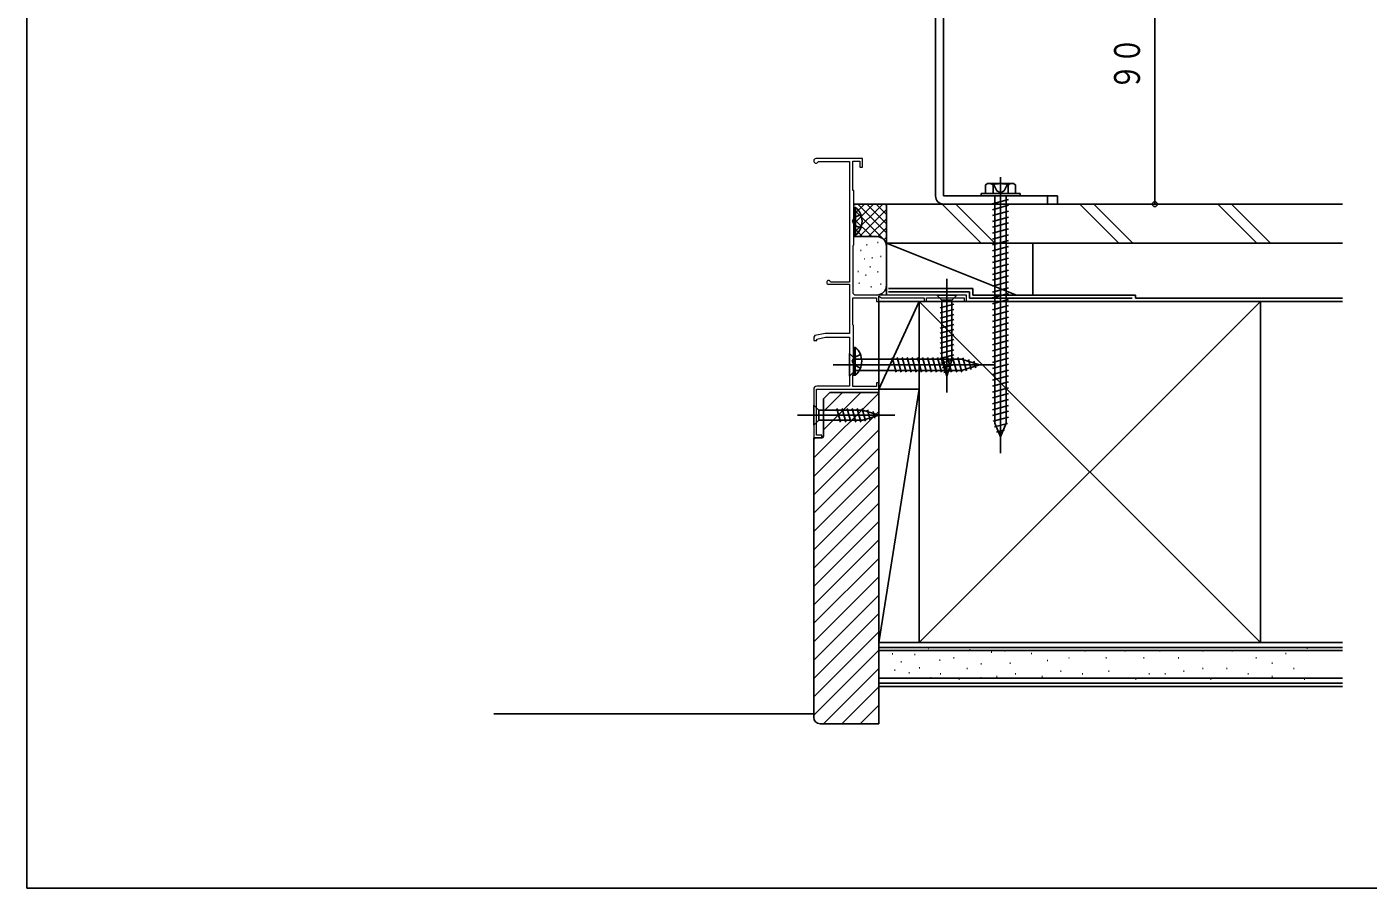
# Model space of a CAD drawing. Units: millimetres, scale not verified. Extents: x -693 to 693, y -1120 to 1122.
# Drawn here: x -693 to -280.2, y -1120 to -854.7 of the extents above; entities that cross this region are included whole.
import ezdxf
from ezdxf.enums import TextEntityAlignment as Align

# ---------------------------------------------------------------- set-up
doc = ezdxf.new("R2010")
doc.units = ezdxf.units.MM
doc.header["$LTSCALE"] = 4
doc.layers.add('0-2_YKK_11', color=7, linetype='Continuous', lineweight=18)
for name, color, linetype in [('0-4_YKK_13', 4, 'Continuous'), ('0-6_YKK_D', 6, 'Continuous'), ('0-7_YKK_ZWAK', 7, 'Continuous'), ('0-8_YSS_K', 3, 'Continuous')]:
    doc.layers.add(name, color=color, linetype=linetype)
doc.styles.add('ＭＳ ゴシック', font='')
doc.styles.get('ＭＳ ゴシック').set_extended_font_data('MS Gothic')

msp = doc.modelspace()

# ---------------------------------------------------------------- linework, layer by layer
at = {"layer": '0-2_YKK_11', "color": 9}
for p, q in [((-435.841, -895.342), (-450.141, -895.342)), ((-435.841, -897.942), (-435.841, -895.342)), ((-449.47, -896.242), (-439.841, -896.242)), ((-439.841, -896.242), (-439.841, -933.342)), ((-438.841, -896.142), (-436.641, -896.142)), ((-438.841, -905.142), (-438.841, -896.142)), ((-436.641, -896.142), (-436.641, -897.942)), ((-436.641, -897.942), (-435.841, -897.942)), ((-438.441, -905.142), (-438.841, -905.142)), ((-438.441, -921.842), (-438.441, -905.142)), ((-438.641, -922.042), (-438.441, -921.842)), ((-438.641, -936.842), (-438.641, -922.042)), ((-446.241, -934.042), (-439.841, -934.042)), ((-439.841, -933.342), (-445.65, -933.342)), ((-439.841, -934.042), (-439.841, -949.142)), ((-438.141, -937.342), (-438.641, -936.842)), ((-438.741, -938.242), (-431.541, -938.242)), ((-438.741, -946.542), (-438.741, -938.242)), ((-403.841, -937.342), (-438.141, -937.342)), ((-431.541, -938.242), (-431.541, -939.342)), ((-431.541, -939.342), (-430.841, -939.342)), ((-430.841, -937.722), (-429.941, -938.242)), ((-430.841, -939.342), (-430.841, -937.722)), ((-429.941, -938.242), (-416.841, -938.242)), ((-416.841, -938.242), (-416.841, -939.342)), ((-416.841, -939.342), (-416.141, -939.342)), ((-416.141, -938.242), (-404.541, -938.242)), ((-416.141, -939.342), (-416.141, -938.242)), ((-404.541, -938.242), (-404.541, -939.342)), ((-404.541, -939.342), (-403.841, -939.342)), ((-403.841, -939.342), (-403.841, -937.342)), ((-447.341, -949.142), (-450.453, -949.853)), ((-439.841, -949.142), (-447.341, -949.142)), ((-438.541, -946.742), (-438.741, -946.542)), ((-438.541, -961.742), (-438.541, -946.742)), ((-450.453, -949.853), (-450.841, -950.34)), ((-450.841, -950.34), (-450.841, -951.342)), ((-450.841, -951.342), (-449.841, -951.342)), ((-449.841, -950.944), (-447.206, -950.342)), ((-449.841, -951.342), (-449.841, -950.944)), ((-447.206, -950.342), (-439.841, -950.342)), ((-438.741, -961.942), (-438.541, -961.742)), ((-438.741, -965.542), (-438.741, -961.942)), ((-431.541, -965.542), (-438.741, -965.542)), ((-431.541, -964.342), (-431.541, -965.542)), ((-430.841, -964.342), (-431.541, -964.342)), ((-430.841, -966.342), (-430.841, -964.342)), ((-450.841, -966.442), (-450.841, -981.342)), ((-449.941, -966.342), (-430.841, -966.342)), ((-449.941, -980.542), (-449.941, -966.342)), ((-450.841, -981.342), (-448.341, -981.342)), ((-448.341, -980.542), (-449.941, -980.542)), ((-448.341, -981.342), (-448.341, -980.542))]:
    msp.add_line(p, q, dxfattribs=at)
msp.add_lwpolyline([(-439.841, -950.342), (-439.841, -965.442), (-449.841, -965.442)], dxfattribs=at)
for centre, radius, start, end in [((-450.141, -896.042), 0.7, 90, 343.39845), ((-446.241, -933.442), 0.6, 9.59406, 270), ((-449.841, -966.442), 1, 90, 180)]:
    msp.add_arc(centre, radius, start, end, dxfattribs=at)
at = {"layer": '0-4_YKK_13'}
for p, q in [((-413.341, -821.845), (-413.341, -906.845)), ((-410.841, -821.845), (-410.841, -906.845)), ((-397.341, -903.045), (-397.96, -903.402)), ((-397.96, -903.402), (-397.96, -906.045)), ((-389.341, -903.045), (-397.341, -903.045)), ((-395.651, -903.402), (-395.651, -906.045)), ((-395.591, -903.045), (-394.491, -905.3)), ((-393.341, -901.045), (-393.341, -986.045)), ((-391.091, -903.045), (-392.191, -905.3)), ((-391.032, -903.402), (-391.032, -906.045)), ((-389.341, -903.045), (-388.722, -903.402)), ((-388.722, -903.402), (-388.722, -906.045)), ((-410.841, -906.845), (-375.841, -906.845)), ((-387.341, -906.045), (-399.341, -906.045)), ((-399.341, -906.045), (-399.341, -906.845)), ((-399.341, -906.845), (-387.341, -906.845)), ((-388.722, -906.045), (-397.96, -906.045)), ((-395.841, -909.245), (-390.841, -907.906)), ((-391.591, -906.045), (-395.091, -906.045)), ((-395.091, -906.845), (-395.091, -976.82)), ((-394.491, -905.3), (-393.341, -905.912)), ((-392.191, -905.3), (-393.341, -905.912)), ((-391.591, -976.82), (-391.591, -906.845)), ((-387.341, -906.845), (-387.341, -906.045)), ((-378.841, -906.845), (-378.841, -909.345)), ((-375.841, -909.345), (-375.841, -906.845)), ((-438.441, -910.392), (-438.441, -918.892)), ((-438.441, -910.392), (-437.932, -910.392)), ((-437.932, -910.392), (-437.932, -918.892)), ((-410.841, -909.345), (-375.841, -909.345)), ((-395.841, -911.057), (-390.841, -909.717)), ((-395.841, -912.869), (-390.841, -911.529)), ((-438.252, -913.497), (-438.861, -914.642)), ((-438.252, -915.787), (-438.861, -914.642)), ((-438.441, -912.642), (-438.441, -916.642)), ((-436.345, -912.567), (-438.252, -913.497)), ((-436.345, -916.717), (-438.252, -915.787)), ((-395.841, -914.681), (-390.841, -913.341)), ((-395.841, -916.492), (-390.841, -915.153)), ((-438.441, -918.892), (-437.932, -918.892)), ((-395.841, -918.304), (-390.841, -916.964)), ((-395.841, -920.116), (-390.841, -918.776)), ((-395.841, -921.928), (-390.841, -920.588)), ((-395.841, -923.739), (-390.841, -922.4)), ((-395.841, -925.551), (-390.841, -924.211)), ((-395.841, -927.363), (-390.841, -926.023)), ((-395.841, -929.175), (-390.841, -927.835)), ((-409.841, -932.345), (-409.841, -967.345)), ((-395.841, -930.986), (-390.841, -929.647)), ((-395.841, -932.798), (-390.841, -931.458)), ((-395.841, -934.61), (-390.841, -933.27)), ((-395.841, -936.421), (-390.841, -935.082)), ((-395.841, -938.233), (-390.841, -936.893)), ((-406.741, -937.345), (-412.941, -937.345)), ((-412.941, -937.345), (-411.391, -938.895)), ((-411.941, -941.321), (-407.741, -940.196)), ((-411.391, -938.895), (-411.391, -957.429)), ((-408.291, -938.895), (-411.391, -938.895)), ((-406.741, -937.345), (-408.291, -938.895)), ((-408.291, -957.429), (-408.291, -938.895)), ((-395.841, -940.045), (-390.841, -938.705)), ((-395.841, -941.857), (-390.841, -940.517)), ((-411.941, -942.874), (-407.741, -941.749)), ((-411.941, -944.427), (-407.741, -943.302)), ((-411.941, -945.98), (-407.741, -944.855)), ((-395.841, -943.668), (-390.841, -942.329)), ((-395.841, -945.48), (-390.841, -944.14)), ((-411.941, -947.533), (-407.741, -946.408)), ((-411.941, -949.086), (-407.741, -947.961)), ((-395.841, -947.292), (-390.841, -945.952)), ((-395.841, -949.104), (-390.841, -947.764)), ((-438.541, -953.492), (-438.541, -961.992)), ((-438.541, -953.492), (-438.032, -953.492)), ((-438.032, -953.492), (-438.032, -961.992)), ((-411.941, -950.639), (-407.741, -949.513)), ((-411.941, -952.192), (-407.741, -951.066)), ((-411.941, -953.745), (-407.741, -952.619)), ((-395.841, -950.915), (-390.841, -949.576)), ((-395.841, -952.727), (-390.841, -951.387)), ((-395.841, -954.539), (-390.841, -953.199)), ((-439.841, -955.342), (-438.091, -957.092)), ((-439.841, -955.342), (-439.841, -962.342)), ((-438.352, -956.597), (-438.961, -957.742)), ((-438.541, -955.742), (-438.541, -959.742)), ((-436.445, -955.667), (-438.352, -956.597)), ((-405.392, -957.092), (-438.091, -957.092)), ((-438.091, -957.092), (-438.091, -960.592)), ((-425.47, -961.142), (-426.703, -956.542)), ((-423.917, -961.142), (-425.15, -956.542)), ((-422.364, -961.142), (-423.597, -956.542)), ((-420.811, -961.142), (-422.044, -956.542)), ((-419.258, -961.142), (-420.491, -956.542)), ((-417.705, -961.142), (-418.938, -956.542)), ((-416.153, -961.142), (-417.385, -956.542)), ((-414.6, -961.142), (-415.832, -956.542)), ((-413.047, -961.142), (-414.279, -956.542)), ((-411.494, -961.142), (-412.726, -956.542)), ((-411.941, -955.298), (-407.741, -954.172)), ((-411.941, -956.85), (-407.741, -955.725)), ((-411.683, -958.334), (-407.741, -957.278)), ((-409.841, -962.345), (-411.391, -957.429)), ((-409.941, -961.142), (-411.173, -956.542)), ((-409.841, -962.345), (-408.291, -957.429)), ((-408.388, -961.142), (-409.621, -956.542)), ((-406.835, -961.142), (-408.068, -956.542)), ((-405.284, -961.135), (-406.515, -956.542)), ((-399.841, -958.842), (-405.392, -957.092)), ((-403.852, -960.683), (-404.93, -956.661)), ((-402.42, -960.232), (-403.234, -957.196)), ((-395.841, -956.351), (-390.841, -955.011)), ((-395.841, -958.162), (-390.841, -956.823)), ((-444.841, -958.842), (-394.841, -958.842)), ((-439.841, -962.342), (-438.091, -960.592)), ((-438.352, -958.887), (-438.961, -957.742)), ((-436.445, -959.817), (-438.352, -958.887)), ((-438.091, -960.592), (-405.392, -960.592)), ((-411.231, -959.766), (-408.195, -958.952)), ((-410.78, -961.198), (-408.73, -960.649)), ((-399.841, -958.842), (-405.392, -960.592)), ((-400.988, -959.78), (-401.537, -957.73)), ((-395.841, -959.974), (-390.841, -958.634)), ((-395.841, -961.786), (-390.841, -960.446)), ((-438.541, -961.992), (-438.032, -961.992)), ((-395.841, -963.597), (-390.841, -962.258)), ((-395.841, -965.409), (-390.841, -964.069)), ((-395.841, -967.221), (-390.841, -965.881)), ((-395.841, -969.033), (-390.841, -967.693)), ((-395.841, -970.844), (-390.841, -969.505)), ((-450.841, -971.245), (-450.841, -977.445)), ((-450.841, -971.245), (-449.291, -972.795)), ((-435.757, -972.795), (-449.291, -972.795)), ((-449.291, -972.795), (-449.291, -975.895)), ((-442.547, -976.445), (-443.673, -972.245)), ((-440.994, -976.445), (-442.12, -972.245)), ((-439.442, -976.445), (-440.567, -972.245)), ((-437.889, -976.445), (-439.014, -972.245)), ((-436.336, -976.445), (-437.461, -972.245)), ((-434.852, -976.186), (-435.908, -972.245)), ((-430.841, -974.345), (-435.757, -972.795)), ((-433.42, -975.735), (-434.234, -972.699)), ((-431.988, -975.283), (-432.537, -973.233)), ((-395.841, -972.656), (-390.841, -971.316)), ((-395.841, -974.468), (-390.841, -973.128)), ((-455.841, -974.345), (-425.841, -974.345)), ((-450.841, -977.445), (-449.291, -975.895)), ((-449.291, -975.895), (-435.757, -975.895)), ((-430.841, -974.345), (-435.757, -975.895)), ((-395.642, -976.226), (-390.841, -974.94)), ((-395.208, -977.922), (-391.238, -976.858)), ((-393.341, -981.045), (-395.091, -976.82)), ((-393.341, -981.045), (-391.591, -976.82)), ((-394.538, -979.554), (-392.086, -978.897))]:
    msp.add_line(p, q, dxfattribs=at)
for centre, radius, start, end in [((-396.805, -905.09), 2.045, 55.61575, 124.38425), ((-393.341, -910.688), 7.643, 72.41205, 107.58795), ((-389.877, -905.09), 2.045, 55.61575, 124.38425), ((-410.841, -906.845), 2.5, 180, 270), ((-441.473, -914.642), 5.531, 309.79413, 50.20587), ((-441.573, -957.742), 5.531, 309.79413, 50.20587)]:
    msp.add_arc(centre, radius, start, end, dxfattribs=at)
at = {"layer": '0-6_YKK_D'}
msp.add_line((-345.841, -819.345), (-345.841, -909.345), dxfattribs=at)
for start, end in [(0, 180), (180, 0)]:
    msp.add_arc((-345.841, -909.345), 0.75, start, end, dxfattribs=at)
at = {"layer": '0-7_YKK_ZWAK'}
for p, q in [((-693, -1120), (-693, 1064)), ((693, -1120), (-693, -1120))]:
    msp.add_line(p, q, dxfattribs=at)
at = {"layer": '0-8_YSS_K'}
for p, q in [((-428.441, -909.345), (-438.441, -909.345)), ((-438.441, -918.203), (-429.583, -909.345)), ((-438.441, -915.374), (-432.412, -909.345)), ((-438.441, -912.546), (-435.24, -909.345)), ((-438.441, -909.718), (-438.069, -909.345)), ((-438.441, -911.031), (-428.441, -921.031)), ((-437.299, -909.345), (-428.441, -918.203)), ((-436.755, -919.345), (-428.441, -911.031)), ((-434.471, -909.345), (-428.441, -915.374)), ((-431.642, -909.345), (-428.441, -912.546)), ((-428.814, -909.345), (-428.441, -909.718)), ((-428.441, -922.345), (-428.441, -909.345)), ((-399.331, -921.345), (-411.331, -909.345)), ((-395.088, -921.345), (-407.088, -909.345)), ((-356.905, -921.345), (-368.905, -909.345)), ((-352.662, -921.345), (-364.662, -909.345)), ((-314.478, -921.345), (-326.478, -909.345)), ((-310.236, -921.345), (-322.236, -909.345)), ((-438.441, -913.86), (-432.956, -919.345)), ((-433.927, -919.345), (-428.441, -913.86)), ((-438.441, -916.688), (-435.767, -919.363)), ((-431.441, -919.345), (-438.441, -919.345)), ((-431.116, -919.363), (-428.441, -916.688)), ((-429.236, -920.311), (-428.441, -919.516)), ((-436.441, -923.671), (-436.241, -923.671)), ((-434.584, -921.84), (-434.384, -921.84)), ((-431.246, -921.173), (-431.046, -921.173)), ((-428.441, -921.345), (-383.441, -921.345)), ((-388.441, -937.345), (-428.441, -921.345)), ((-428.441, -921.345), (-428.441, -935.345)), ((-428.441, -937.345), (-428.441, -922.345)), ((-383.441, -921.345), (-383.441, -937.345)), ((-435.252, -926.18), (-435.052, -926.18)), ((-433.518, -928.639), (-433.318, -928.639)), ((-432.915, -925.846), (-432.715, -925.846)), ((-430.245, -925.512), (-430.045, -925.512)), ((-437.225, -930.1), (-437.025, -930.1)), ((-434.918, -931.187), (-434.718, -931.187)), ((-431.246, -930.186), (-431.046, -930.186)), ((-436.921, -933.694), (-436.721, -933.694)), ((-433.249, -934.859), (-433.049, -934.859)), ((-430.245, -934.027), (-430.045, -934.027)), ((-430.841, -966.345), (-430.841, -939.345)), ((-418.341, -939.345), (-430.841, -966.345)), ((-418.341, -939.345), (-430.841, -939.345)), ((-383.441, -939.345), (-428.441, -939.345)), ((-418.341, -939.345), (-313.341, -1044.345)), ((-418.341, -1044.345), (-313.341, -939.345)), ((-418.341, -966.345), (-418.341, -939.345)), ((-313.341, -939.345), (-288.143, -939.345)), ((-450.841, -987.521), (-430.841, -967.521)), ((-447.841, -978.864), (-436.322, -967.345)), ((-447.841, -973.208), (-441.979, -967.345)), ((-418.341, -966.345), (-430.841, -1044.345)), ((-430.841, -966.345), (-430.841, -1044.345)), ((-418.341, -966.345), (-430.841, -966.345)), ((-418.341, -966.345), (-430.841, -966.345)), ((-418.341, -1044.345), (-418.341, -966.345)), ((-450.841, -993.178), (-430.841, -973.178)), ((-450.841, -998.835), (-430.841, -978.835)), ((-450.841, -981.864), (-450.322, -981.345)), ((-450.841, -1004.492), (-430.841, -984.492)), ((-450.841, -1010.149), (-430.841, -990.149)), ((-450.841, -1015.806), (-430.841, -995.806)), ((-450.841, -1021.462), (-430.841, -1001.462)), ((-450.841, -1027.119), (-430.841, -1007.119)), ((-450.841, -1032.776), (-430.841, -1012.776)), ((-450.841, -1038.433), (-430.841, -1018.433)), ((-450.841, -1044.09), (-430.841, -1024.09)), ((-450.841, -1049.747), (-430.841, -1029.747)), ((-450.841, -1055.404), (-430.841, -1035.404)), ((-450.841, -1061.06), (-430.841, -1041.06)), ((-430.841, -1044.345), (-418.341, -1044.345)), ((-298.341, -1044.345), (-313.341, -1044.345)), ((-450.841, -1066.717), (-430.841, -1046.717)), ((-288.143, -1045.845), (-430.842, -1045.845)), ((-426.725, -1047.793), (-426.525, -1047.793)), ((-419.848, -1048.084), (-419.648, -1048.084)), ((-415.658, -1046.175), (-415.458, -1046.175)), ((-402.86, -1046.564), (-402.66, -1046.564)), ((-396.234, -1047.344), (-396.034, -1047.344)), ((-392.142, -1046.911), (-391.942, -1046.911)), ((-383.901, -1047.735), (-383.701, -1047.735)), ((-367.418, -1046.911), (-367.218, -1046.911)), ((-355.124, -1046.911), (-354.924, -1046.911)), ((-344.41, -1046.911), (-344.21, -1046.911)), ((-331.223, -1046.911), (-331.023, -1046.911)), ((-322.158, -1046.911), (-321.958, -1046.911)), ((-305.674, -1047.735), (-305.474, -1047.735)), ((-299.081, -1046.086), (-298.881, -1046.086)), ((-447.812, -1069.345), (-430.841, -1052.374)), ((-424.049, -1050.324), (-423.849, -1050.324)), ((-418.386, -1052.131), (-418.186, -1052.131)), ((-412.149, -1049.793), (-411.95, -1049.793)), ((-407.801, -1049.059), (-407.602, -1049.059)), ((-403.681, -1052.356), (-403.481, -1052.356)), ((-399.352, -1050.962), (-399.152, -1050.962)), ((-390.494, -1050.707), (-390.294, -1050.707)), ((-378.956, -1049.883), (-378.756, -1049.883)), ((-372.363, -1049.059), (-372.163, -1049.059)), ((-360.893, -1049.059), (-360.693, -1049.059)), ((-349.355, -1049.059), (-349.155, -1049.059)), ((-338.641, -1049.059), (-338.441, -1049.059)), ((-331.223, -1052.356), (-331.023, -1052.356)), ((-323.806, -1052.356), (-323.606, -1052.356)), ((-314.74, -1049.059), (-314.54, -1049.059)), ((-309.795, -1050.707), (-309.595, -1050.707)), ((-303.202, -1052.356), (-303.002, -1052.356)), ((-288.143, -1055.345), (-430.842, -1055.345)), ((-426.01, -1052.845), (-425.81, -1052.845)), ((-421.528, -1053.686), (-421.328, -1053.686)), ((-414.878, -1055.25), (-414.678, -1055.25)), ((-411.922, -1054.004), (-411.722, -1054.004)), ((-406.153, -1055.652), (-405.953, -1055.652)), ((-399.542, -1055.25), (-399.342, -1055.25)), ((-394.615, -1054.828), (-394.415, -1054.828)), ((-388.846, -1054.004), (-388.646, -1054.004)), ((-380.604, -1054.828), (-380.404, -1054.828)), ((-374.835, -1053.18), (-374.635, -1053.18)), ((-368.242, -1054.004), (-368.042, -1054.004)), ((-360.069, -1053.18), (-359.869, -1053.18)), ((-351.827, -1055.652), (-351.627, -1055.652)), ((-347.706, -1054.004), (-347.507, -1054.004)), ((-342.762, -1054.004), (-342.562, -1054.004)), ((-336.992, -1053.18), (-336.792, -1053.18)), ((-328.751, -1055.652), (-328.551, -1055.652)), ((-317.213, -1054.004), (-317.013, -1054.004)), ((-309.795, -1054.828), (-309.595, -1054.828)), ((-299.905, -1055.652), (-299.705, -1055.652)), ((-442.155, -1069.345), (-430.841, -1058.031)), ((-288.143, -1057.845), (-430.841, -1057.845)), ((-436.498, -1069.345), (-430.841, -1063.688)), ((-549.292, -1066.345), (-450.841, -1066.345))]:
    msp.add_line(p, q, dxfattribs=at)
at = {"layer": '0-8_YSS_K', "color": 7}
for p, q in [((-288.143, -909.345), (-428.441, -909.345)), ((-428.441, -921.345), (-428.441, -909.345)), ((-288.143, -921.345), (-428.441, -921.345)), ((-401.841, -935.345), (-427.841, -935.345)), ((-402.841, -936.345), (-427.841, -936.345)), ((-402.841, -936.345), (-402.841, -938.345)), ((-401.841, -935.345), (-401.841, -937.345)), ((-313.341, -939.345), (-418.341, -939.345)), ((-418.341, -939.345), (-418.341, -1044.345)), ((-402.841, -938.345), (-352.841, -938.345)), ((-401.841, -937.345), (-351.841, -937.345)), ((-351.841, -937.345), (-351.841, -938.345)), ((-351.841, -938.345), (-288.143, -938.345)), ((-313.341, -1044.345), (-313.341, -939.345)), ((-447.841, -969.345), (-445.841, -967.345)), ((-447.841, -980.845), (-447.841, -969.345)), ((-445.841, -967.345), (-430.841, -967.345)), ((-430.841, -967.345), (-430.841, -1069.345)), ((-450.841, -1067.345), (-450.841, -981.345)), ((-450.841, -981.345), (-448.341, -981.345)), ((-288.143, -1044.345), (-430.842, -1044.345)), ((-430.841, -1056.845), (-430.841, -1044.345)), ((-418.341, -1044.345), (-313.341, -1044.345)), ((-430.841, -1046.845), (-288.143, -1046.845)), ((-288.143, -1056.845), (-430.842, -1056.845)), ((-430.841, -1069.345), (-448.841, -1069.345))]:
    msp.add_line(p, q, dxfattribs=at)
at = {"layer": '0-8_YSS_K'}
for centre, start, end in [((-431.441, -922.345), 0, 90), ((-431.441, -934.345), 270, 0)]:
    msp.add_arc(centre, 3, start, end, dxfattribs=at)
at = {"layer": '0-8_YSS_K', "color": 7}
for centre, radius, start, end in [((-448.341, -980.845), 0.5, 270, 360), ((-448.841, -1067.345), 2, 180, 270)]:
    msp.add_arc(centre, radius, start, end, dxfattribs=at)

# ---------------------------------------------------------------- texts
at = {"layer": '0-6_YKK_D', "style": 'ＭＳ ゴシック', "width": 0.75}
msp.add_text('９０', height=7.962, rotation=90, dxfattribs=at).set_placement((-348.041, -874.272), align=Align.BOTTOM_LEFT)

doc.saveas('drawing.dxf')
